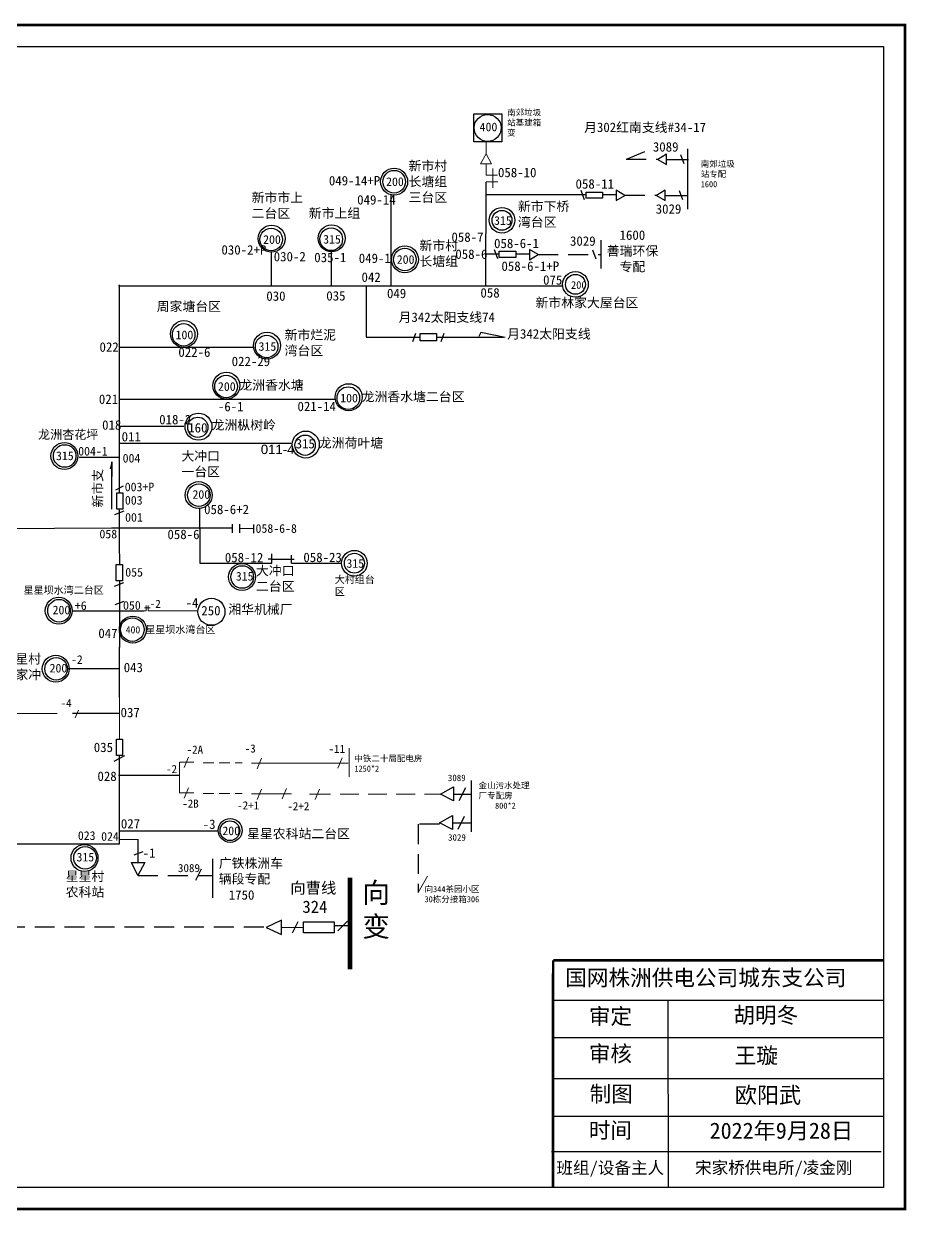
# Model space of a CAD drawing. Extents: x 472 to 922, y 33 to 326.
# Drawn here: x 703.7 to 921.6, y 33 to 325.9 of the extents above; entities that cross this region are included whole.
import ezdxf

# ---------------------------------------------------------------- set-up
doc = ezdxf.new("R2010")
doc.units = 0
doc.header["$LTSCALE"] = 0.774411
for name, pattern in [('ACAD_ISO02W100', [15, 12, -3]), ('DASHED2', [9.525, 6.35, -3.175]), ('HIDDEN', [0.375, 0.25, -0.125])]:
    doc.linetypes.add(name, pattern=pattern)
doc.layers.get('0').update_dxf_attribs({"linetype": 'CONTINUOUS'})
for name, color, linetype in [('0-RefEdit0', 7, 'CONTINUOUS'), ('Layer2', 1, 'CONTINUOUS'), ('MiniCADViewLayer', 7, 'CONTINUOUS')]:
    doc.layers.add(name, color=color, linetype=linetype)
doc.styles.add('SimSun_txtstyle_1.50_0_0', font='', dxfattribs={"height": 1.5})
doc.styles.add('SimSun_txtstyle_1.71_0_0', font='', dxfattribs={"height": 1.71})
doc.styles.add('SimSun_txtstyle_1.76_0_0', font='simsun.ttc', dxfattribs={"height": 1.759123})
doc.styles.add('SimSun_txtstyle_1.89_0_0', font='', dxfattribs={"height": 1.887998})
doc.styles.add('SimSun_txtstyle_2.00_0_0', font='simsun.ttc', dxfattribs={"height": 2})
doc.styles.add('SimSun_txtstyle_2.14_0_0', font='', dxfattribs={"height": 2.141519})
doc.styles.add('SimSun_txtstyle_2.33_0_0', font='', dxfattribs={"height": 2.327738})
doc.styles.add('SimSun_txtstyle_200.00_0_0200', font='simsun.ttc', dxfattribs={"height": 200})
doc.styles.add('SimSun_txtstyle_3.91_0_0', font='', dxfattribs={"height": 3.914506})
doc.styles.add('SimSun_txtstyle_4.00_0_0', font='simsun.ttc', dxfattribs={"height": 4})
doc.styles.get("Standard").update_dxf_attribs({"font": '', "height": 2.5})
doc.styles.add('仿宋_txtstyle_1.50_0_0', font='simsun.ttc', dxfattribs={"height": 1.5})
doc.styles.add('仿宋_txtstyle_2.00_0_0', font='simsun.ttc', dxfattribs={"height": 2})
doc.styles.add('仿宋_txtstyle_200.00_0_0200', font='simsun.ttc', dxfattribs={"height": 200})
doc.styles.add('字体', font='', dxfattribs={"height": 2.5})
doc.styles.add('宋体_txtstyle_3.00_0_0', font='SIMSUN.TTC', dxfattribs={"height": 3})
doc.styles.get('SimSun_txtstyle_1.50_0_0').set_extended_font_data('SimSun')
doc.styles.get('SimSun_txtstyle_1.71_0_0').set_extended_font_data('SimSun')
doc.styles.get('SimSun_txtstyle_1.89_0_0').set_extended_font_data('SimSun')
doc.styles.get('SimSun_txtstyle_2.14_0_0').set_extended_font_data('SimSun')
doc.styles.get('SimSun_txtstyle_2.33_0_0').set_extended_font_data('SimSun')
doc.styles.get('SimSun_txtstyle_3.91_0_0').set_extended_font_data('SimSun')
doc.styles.get('Standard').set_extended_font_data('SimSun')
doc.styles.get('字体').set_extended_font_data('SimSun')

msp = doc.modelspace()

# ---------------------------------------------------------------- linework, layer by layer
at = {"color": 7, "linetype": 'Continuous', "lineweight": 0, "ltscale": 0.704584}
msp.add_line((817.84, 293.73), (817.84, 296.63), dxfattribs=at)
for p, q in [((852.49, 292.48), (857.03, 294.38)), ((862.49, 292.39), (867.8, 292.39)), ((862.17, 283.5), (867.48, 283.5)), ((727.32, 210.07), (727.32, 261.41)), ((727.37, 226.57), (743.22, 226.57)), ((727.32, 218.78), (717.35, 218.78)), ((727.32, 197.69), (727.32, 205.93)), ((725.33, 201.34), (644.66, 201.01)), ((755.09, 201.34), (725.33, 201.34)), ((727.13, 166.65), (714.45, 166.65)), ((727.37, 126.69), (751.64, 126.69)), ((731.88, 124.56), (731.88, 118.85))]:
    msp.add_line(p, q)
at = {"color": 7, "linetype": 'Continuous'}
for p, q in [((865.85, 293.59), (866.71, 291.35)), ((817.8, 261.34), (817.86, 286.76)), ((841.25, 284.76), (842.1, 282.51)), ((865.53, 284.7), (866.39, 282.46)), ((794.45, 261.1), (794.45, 283.63)), ((779.67, 261.11), (779.67, 269.51)), ((819.84, 270.14), (820.69, 267.9)), ((844.13, 270.09), (844.98, 267.85)), ((788.29, 248.59), (788.29, 261.19)), ((799.8, 247.45), (800.5, 249.47)), ((806.77, 247.45), (807.47, 249.47)), ((816.58, 249.67), (816.06, 248.64)), ((822.54, 248.46), (816.58, 249.67)), ((788.27, 248.54), (801.56, 248.54)), ((805.64, 248.54), (822.14, 248.54))]:
    msp.add_line(p, q, dxfattribs=at)
at = {"color": 7}
for p, q in [((867.64, 280.11), (867.64, 295.04)), ((842.55, 283.62), (817.81, 283.62)), ((849.87, 283.62), (846.55, 283.62)), ((846.24, 265.5), (846.24, 272.48)), ((821.14, 269.01), (817.83, 269.01)), ((828.46, 269.01), (825.15, 269.01))]:
    msp.add_line(p, q, dxfattribs=at)
at = {"color": 7, "linetype": 'Continuous', "lineweight": 0, "ltscale": 0.4139}
msp.add_line((817.84, 288.48), (817.84, 291.32), dxfattribs=at)
at = {"color": 7, "linetype": 'Continuous', "lineweight": 0, "ltscale": 0.394084}
msp.add_line((819.51, 290.11), (819.51, 285.38), dxfattribs=at)
at = {"color": 7, "linetype": 'DASHED2'}
for p, q in [((852.48, 292.46), (860.27, 292.46)), ((852.16, 283.57), (859.95, 283.57)), ((830.75, 268.96), (846.29, 268.96))]:
    msp.add_line(p, q, dxfattribs=at)
at = {"color": 7, "linetype": 'Continuous', "lineweight": 0, "ltscale": 0.45966}
for p, q in [((817.84, 288.48), (820.7, 288.48)), ((817.88, 286.84), (820.75, 286.84))]:
    msp.add_line(p, q, dxfattribs=at)
at = {"linetype": 'Continuous'}
for p, q in [((764.86, 261.05), (764.86, 269.45)), ((727.33, 246.07), (760.43, 246.07)), ((727.18, 233.21), (780.63, 233.21)), ((727.34, 222.35), (769.71, 222.35)), ((725.42, 217.69), (725.04, 216.02)), ((725.41, 217.71), (725.41, 215.61)), ((725.41, 214.08), (725.41, 217.71)), ((725.41, 217.14), (725.41, 215.23)), ((725.41, 206.04), (725.41, 216.76)), ((725.41, 215.23), (725.41, 214.08)), ((726.41, 210.85), (728.34, 211.81)), ((726.2, 204.77), (728.44, 205.62)), ((755.12, 202.35), (755.12, 200.19)), ((756.93, 202.37), (756.93, 200.21)), ((760.38, 202.27), (760.38, 200.11)), ((747.14, 201.33), (747.14, 192.74)), ((727.38, 192.39), (727.32, 197.69)), ((726.12, 187.07), (728.36, 187.92)), ((727.38, 171.93), (727.38, 188.33)), ((726.26, 182.5), (728.5, 183.35)), ((715.53, 180.96), (733.34, 180.96)), ((727.35, 159.53), (727.36, 171.99)), ((727.34, 155.64), (715.73, 155.6)), ((725.99, 143.83), (728.67, 145.24)), ((727.31, 123.46), (727.33, 145.12)), ((727.09, 140.4), (742.07, 140.4)), ((683.82, 123.42), (727.31, 123.46)), ((727.27, 124.56), (731.9, 124.51)), ((730.94, 120.72), (733.18, 121.57)), ((731.89, 115.64), (730.29, 118.87)), ((730.29, 118.87), (733.54, 118.87)), ((733.54, 118.87), (731.89, 115.64)), ((746.16, 114.48), (747.61, 117.28)), ((750.28, 119.71), (750.28, 110.14)), ((767.36, 104.62), (763.58, 102.82)), ((763.58, 102.82), (767.36, 101.03)), ((767.36, 101.21), (767.36, 104.62)), ((767.51, 102.83), (772.73, 102.84)), ((770.04, 101.46), (771.48, 104.26)), ((781.21, 101.96), (783.61, 104.35)), ((834.47, 84.87), (915.84, 84.87)), ((862.71, 84.86), (862.8, 38.6)), ((834.47, 75.61), (915.84, 75.61)), ((834.47, 65.49), (915.84, 65.49)), ((834.47, 56.22), (915.84, 56.22)), ((834.01, 47.47), (915.39, 47.47))]:
    msp.add_line(p, q, dxfattribs=at)
at = {"linetype": 'Continuous', "lineweight": 0, "ltscale": 0.472228}
msp.add_line((756.93, 201.29), (760.34, 201.29), dxfattribs=at)
at = {"color": 7, "linetype": 'Continuous', "lineweight": 0, "ltscale": 0.260703}
for p, q in [((733.49, 181.7), (734.88, 181.7)), ((733.91, 180.96), (733.91, 182.24)), ((734.43, 180.95), (734.43, 182.31)), ((733.91, 180.96), (733.02, 180.96))]:
    msp.add_line(p, q, dxfattribs=at)
at = {"color": 7, "linetype": 'Continuous', "lineweight": 0, "ltscale": 0.044702}
msp.add_line((734.43, 180.95), (746.74, 180.96), dxfattribs=at)
at = {"color": 7, "linetype": 'Continuous', "lineweight": 0, "ltscale": 0.446799}
for p, q in [((727.34, 149.36), (727.35, 159.53)), ((711.92, 155.63), (587.42, 155.51))]:
    msp.add_line(p, q, dxfattribs=at)
at = {"color": 7, "linetype": 'Continuous', "lineweight": 0, "ltscale": 0.076612}
msp.add_line((717.18, 156.41), (716.35, 154.58), dxfattribs=at)
at = {"color": 7, "linetype": 'Continuous', "lineweight": 0, "ltscale": 0.425408}
msp.add_line((784.06, 147.03), (784.06, 140.01), dxfattribs=at)
at = {"color": 7, "linetype": 'Continuous', "lineweight": 0, "ltscale": 0.535892}
for p, q in [((742.17, 143.64), (742.17, 135.92)), ((742.17, 143.64), (745.66, 143.64)), ((744.37, 144.87), (743.3, 142.3)), ((762.38, 144.58), (761.31, 142)), ((782.29, 144.7), (781.22, 142.13)), ((742.18, 136.02), (745.66, 136.02)), ((744.37, 137.25), (743.3, 134.68)), ((762.39, 136.96), (761.32, 134.38)), ((768.56, 137.1), (767.48, 134.53)), ((776.7, 136.92), (775.63, 134.35))]:
    msp.add_line(p, q, dxfattribs=at)
at = {"color": 7, "linetype": 'DASHED2', "lineweight": 0, "ltscale": 0.535892}
for p, q in [((747.97, 143.48), (757.61, 143.48)), ((747.98, 135.86), (757.62, 135.86))]:
    msp.add_line(p, q, dxfattribs=at)
at = {"color": 7, "linetype": 'Continuous', "lineweight": 0, "ltscale": 0.826994}
for p, q in [((759.91, 143.39), (783.76, 143.39)), ((759.92, 135.77), (769.83, 135.77)), ((774.23, 135.73), (779.41, 135.74))]:
    msp.add_line(p, q, dxfattribs=at)
at = {"color": 0, "linetype": 'Continuous'}
for p, q in [((814.28, 126.41), (814.28, 139.09)), ((809.81, 135.69), (814.28, 135.69)), ((812.75, 137.26), (811.12, 134.05)), ((812.47, 130.16), (810.85, 126.96)), ((809.53, 128.6), (814, 128.6))]:
    msp.add_line(p, q, dxfattribs=at)
at = {"color": 7, "linetype": 'DASHED2', "lineweight": 0, "ltscale": 0.938064}
for p, q in [((781.85, 135.74), (806.47, 135.74)), ((801.11, 111.43), (803.75, 116.11))]:
    msp.add_line(p, q, dxfattribs=at)
at = {"color": 0, "linetype": 'DASHED2'}
for p, q in [((806.36, 128.31), (801.11, 128.31)), ((801.11, 128.31), (801.11, 111.43))]:
    msp.add_line(p, q, dxfattribs=at)
at = {"linetype": 'DASHED2'}
for p, q in [((731.89, 115.64), (750.28, 115.64)), ((669.51, 102.94), (764.26, 102.94))]:
    msp.add_line(p, q, dxfattribs=at)
at = {"linetype": 'ACAD_ISO02W100'}
msp.add_line((780.48, 103.27), (784.21, 103.26), dxfattribs=at)
at = {"linetype": 'Continuous', "const_width": 0.652}
msp.add_lwpolyline([(472.46, 325.56), (921.29, 325.56), (921.29, 33.32), (472.46, 33.32)], close=True, dxfattribs=at)
at = {"linetype": 'Continuous'}
for points in [[(477.74, 320.28), (916.02, 320.28), (916.02, 38.6), (477.74, 38.6)], [(814.79, 303.66), (821.72, 303.66), (821.72, 296.74), (814.79, 296.74)], [(726.63, 210.1), (728.12, 210.1), (728.12, 206.05), (726.63, 206.05)], [(726.54, 192.4), (728.04, 192.4), (728.04, 188.35), (726.54, 188.35)], [(726.58, 149.27), (728.07, 149.27), (728.07, 145.22), (726.58, 145.22)], [(780.35, 101.49), (772.78, 101.49), (772.78, 104.17), (780.35, 104.17)]]:
    msp.add_lwpolyline(points, close=True, dxfattribs=at)
at = {"color": 7, "linetype": 'Continuous', "lineweight": 0, "ltscale": 0.575147}
msp.add_lwpolyline([(817.84, 293.73), (816.45, 291.32), (819.23, 291.32)], close=True, dxfattribs=at)
at = {"color": 7}
for points in [[(860.23, 292.41), (862.42, 291.15), (862.42, 293.68)], [(852.14, 283.5), (849.95, 284.76), (849.95, 282.24)], [(859.91, 283.52), (862.1, 282.26), (862.1, 284.79)], [(830.74, 268.89), (828.55, 270.15), (828.55, 267.63)]]:
    msp.add_lwpolyline(points, close=True, dxfattribs=at)
at = {"color": 7, "linetype": 'Continuous'}
for points in [[(846.58, 284.33), (846.58, 282.83), (842.53, 282.83), (842.53, 284.33)], [(825.18, 269.72), (825.18, 268.22), (821.12, 268.22), (821.12, 269.72)], [(801.55, 249.45), (805.64, 249.45), (805.64, 247.6), (801.55, 247.6)]]:
    msp.add_lwpolyline(points, close=True, dxfattribs=at)
at = {"linetype": 'Continuous'}
for points, const_width in [([(784.24, 92.46), (784.24, 115.08)], 1.21), ([(834.42, 94.67), (834.35, 38.6)], 0.652), ([(834.47, 94.67), (915.84, 94.67)], 0.652)]:
    msp.add_lwpolyline(points, dxfattribs=dict(at, const_width=const_width))
at = {"color": 0, "linetype": 'Continuous'}
for centre in [(818.23, 300.17), (795.15, 286.91)]:
    msp.add_circle(centre, 3.33, dxfattribs=at)
at = {"color": 0}
for centre, radius in [((795.15, 286.89), 2.79), ((785.33, 192.72), 3.17), ((785.33, 192.72), 2.46)]:
    msp.add_circle(centre, radius, dxfattribs=at)
at = {"color": 7}
for centre, radius in [((821.78, 277.36), 3.17), ((821.78, 277.36), 2.46), ((779.62, 272.68), 2.79), ((797.8, 267.69), 2.79), ((839.92, 261.55), 3.17), ((839.92, 261.55), 2.46), ((783.83, 233.48), 2.79)]:
    msp.add_circle(centre, radius, dxfattribs=at)
at = {"linetype": 'Continuous'}
for centre, radius in [((764.88, 272.84), 3.33), ((743.25, 249.31), 3.33), ((763.75, 246.44), 3.33), ((753.72, 236.56), 3.33), ((746.83, 226.44), 3.33), ((746.66, 226.27), 2.5), ((773.33, 222.01), 3.33), ((773.16, 221.84), 2.5), ((713.73, 219.19), 3.33), ((746.87, 209.53), 3.33), ((757.58, 189.33), 3.33), ((712.33, 181), 3.33), ((750.04, 180.72), 3.33), ((730.62, 176.34), 3.33), ((711.59, 166.66), 3.33), ((718.68, 119.94), 3.33)]:
    msp.add_circle(centre, radius, dxfattribs=at)
for centre, radius in [((764.8, 272.62), 2.79), ((743.17, 249.09), 2.79), ((763.67, 246.22), 2.79), ((753.64, 236.34), 2.79), ((713.79, 219.18), 2.79), ((746.94, 209.52), 2.79), ((757.64, 189.32), 2.79), ((712.39, 180.99), 2.79), ((730.51, 176.34), 2.91), ((711.66, 166.65), 2.79), ((754.65, 126.76), 2.95), ((754.59, 126.69), 2.43), ((718.82, 120), 2.79)]:
    msp.add_circle(centre, radius)
at = {"color": 7, "linetype": 'Continuous'}
for centre in [(779.7, 272.9), (797.8, 267.71), (783.91, 233.7)]:
    msp.add_circle(centre, 3.33, dxfattribs=at)
at = {"layer": '0-RefEdit0', "linetype": 'ByBlock', "ltscale": 2}
msp.add_line((727.06, 261.17), (836.79, 261.17), dxfattribs=at)
at = {"layer": '0-RefEdit0', "ltscale": 2}
msp.add_line((747.1, 206.31), (747.08, 201.22), dxfattribs=at)
at = {"layer": '0-RefEdit0', "color": 0, "ltscale": 2}
for p, q in [((806.62, 135.69), (809.81, 137.5)), ((809.81, 134.1), (806.62, 135.69)), ((809.81, 137.5), (809.81, 134.1)), ((806.34, 128.6), (809.53, 130.4)), ((809.53, 130.4), (809.53, 127)), ((809.53, 127), (806.34, 128.6))]:
    msp.add_line(p, q, dxfattribs=at)
at = {"layer": 'MiniCADViewLayer'}
for p, q in [((764.95, 193.7), (764.05, 193.7)), ((764.95, 192.74), (764.95, 195.07)), ((764.95, 193.7), (770.48, 193.7)), ((769.81, 192.74), (769.81, 194.73)), ((747.14, 192.74), (764.95, 192.74)), ((769.81, 192.74), (782.16, 192.72))]:
    msp.add_line(p, q, dxfattribs=at)

# ---------------------------------------------------------------- texts
at = {"linetype": 'Continuous'}
for s, p in [('160', (744.3, 224.99)), ('315', (770.83, 221.06)), ('250', (747.53, 179.85))]:
    msp.add_text(s, height=2.328, dxfattribs=at).set_placement(p)
at = {"linetype": 'HIDDEN', "style": '字体'}
for s, p in [('星星坝水湾二台区', (703.64, 185.16)), ('星星坝水湾台区', (733.68, 175.43))]:
    msp.add_text(s, height=1.816, dxfattribs=at).set_placement(p)
at = {"color": 7, "attachment_point": 1}
for s, insert, char_height, width, style in [('南郊垃圾站基建箱变', (823.06, 304.73), 1.5, 10.0781, 'SimSun_txtstyle_1.50_0_0'), ('月302红南支线#34-17', (842.05, 301.48), 2.3277, 31.3358, '字体'), ('新市村长塘组三台区', (798.71, 291.98), 2.328, 12.0176, '字体'), ('058-10', (820.79, 290.33), 2.328, 18.4601, 'SimSun_txtstyle_2.33_0_0'), ('南郊垃圾站专配\\P1600', (870.86, 292.03), 1.5, 10.0781, 'SimSun_txtstyle_1.50_0_0'), ('049-14+P', (779.03, 288.31), 2.328, 18.4601, 'SimSun_txtstyle_2.33_0_0'), ('058-11', (839.95, 287.51), 2.328, 18.4601, 'SimSun_txtstyle_2.33_0_0'), ('049-14', (786.02, 283.59), 2.328, 18.4601, 'SimSun_txtstyle_2.33_0_0'), ('新市下桥\\P湾台区', (825.71, 281.97), 2.328, 19.9496, '字体'), ('新市上组', (774.06, 280.28), 2.328, 15.2971, '字体'), ('新市村长塘组', (801.4, 272.3), 2.328, 12.0176, '字体'), ('058-7', (809.3, 274.38), 2.328, 18.4601, 'SimSun_txtstyle_2.33_0_0'), ('058-6-1', (819.82, 272.83), 2.328, 18.4601, 'SimSun_txtstyle_2.33_0_0'), ('  1600\\P善瑞环保\\P  专配', (847.65, 274.87), 2.328, 31.3358, '字体'), ('058-6', (810.26, 270.17), 2.328, 18.4601, 'SimSun_txtstyle_2.33_0_0'), ('035-1', (775.42, 269.36), 2.328, 18.4601, 'SimSun_txtstyle_2.33_0_0'), ('049-1', (786.41, 269.16), 2.328, 18.4601, 'SimSun_txtstyle_2.33_0_0'), ('058-6-1+P', (821.65, 267.2), 2.328, 18.4601, 'SimSun_txtstyle_2.33_0_0'), ('042', (787.09, 264.49), 2.328, 9.8826, 'SimSun_txtstyle_2.33_0_0'), ('075', (831.93, 263.8), 2.328, 4.9918, 'SimSun_txtstyle_2.33_0_0'), ('200', (838.82, 262.33), 1.888, 3.9711, 'SimSun_txtstyle_1.89_0_0'), ('035', (778.39, 259.88), 2.328, 9.8826, 'SimSun_txtstyle_2.33_0_0'), ('049', (793.38, 260.48), 2.328, 18.4601, 'SimSun_txtstyle_2.33_0_0'), ('058', (816.46, 260.63), 2.328, 18.4601, 'SimSun_txtstyle_2.33_0_0'), ('新市林家大屋台区', (830.07, 258.21), 2.328, 31.3358, 'SimSun_txtstyle_2.33_0_0'), ('月342太阳支线74', (796.24, 254.6), 2.328, 25.9782, '字体'), ('月342太阳支线', (823.05, 250.49), 2.328, 26.0513, '字体'), ('龙洲香水塘二台区', (787.12, 234.99), 2.328, 31.7736, '字体'), ('龙洲荷叶塘', (776.56, 223.58), 2.328, 22.5623, '字体')]:
    msp.add_mtext(s, dxfattribs=dict(at, insert=insert, char_height=char_height, width=width, style=style))
at = {"attachment_point": 1}
for s, insert, char_height, width, style in [('400', (816.26, 301.48), 2.142, 4.5044, 'SimSun_txtstyle_2.14_0_0'), ('新市市上二台区', (759.95, 284.14), 2.328, 15.2971, '字体'), ('030-2+P', (752.5, 271.23), 2.328, 18.4601, 'SimSun_txtstyle_2.33_0_0'), ('030-2', (765.41, 269.56), 2.328, 18.4601, 'SimSun_txtstyle_2.33_0_0'), ('030', (763.58, 259.82), 2.328, 9.8826, 'SimSun_txtstyle_2.33_0_0'), ('周家塘台区', (736.52, 257.27), 2.328, 15.2971, '字体'), ('新市烂泥湾台区', (768.1, 250.25), 2.328, 14.4275, '字体'), ('022', (722.39, 247.24), 2.328, 9.8826, 'SimSun_txtstyle_2.33_0_0'), ('022-6', (741.86, 245.98), 2.328, 4.9918, 'SimSun_txtstyle_2.33_0_0'), ('022-29', (755.02, 243.7), 2.328, 4.9918, 'SimSun_txtstyle_2.33_0_0'), ('龙洲香水塘', (756.93, 237.85), 2.328, 31.7736, '字体'), ('021', (722.23, 234.37), 2.328, 9.8826, 'SimSun_txtstyle_2.33_0_0'), ('-6-1', (751.63, 232.55), 2.328, 4.9918, 'SimSun_txtstyle_2.33_0_0'), ('021-14', (771.28, 232.59), 2.328, 4.9918, 'SimSun_txtstyle_2.33_0_0'), ('018-2', (737.13, 229.34), 2.328, 8.5774, 'SimSun_txtstyle_2.33_0_0'), ('龙洲杏花坪', (707.23, 225.55), 2.178, 15.2971, '字体'), ('018', (723.03, 228), 2.328, 8.5774, 'SimSun_txtstyle_2.33_0_0'), ('龙洲枞树岭', (750.07, 228.01), 2.328, 22.5623, '字体'), ('011', (727.85, 225.11), 2.328, 8.5774, 'SimSun_txtstyle_2.33_0_0'), ('315', (711.64, 220.3), 2.142, 4.5044, 'SimSun_txtstyle_2.14_0_0'), ('004-1', (717.12, 221.44), 2.142, 4.5044, 'SimSun_txtstyle_2.14_0_0'), ('004', (728.1, 219.71), 2.142, 15.2971, 'SimSun_txtstyle_2.14_0_0'), ('大冲口一台区', (742.62, 220.35), 2.328, 10.109, '字体'), ('{\\fArial|b0|i0|c0|p32;011-4', (762.22, 221.98), 2.3277, 8.5774, 'SimSun_txtstyle_2.33_0_0'), ('003+P', (728.62, 212.62), 2.142, 4.5044, 'SimSun_txtstyle_2.14_0_0'), ('003', (728.66, 209.32), 2.142, 4.5044, 'SimSun_txtstyle_2.14_0_0'), ('001', (728.71, 205.11), 2.142, 4.5044, 'SimSun_txtstyle_2.14_0_0'), ('\\pt4.65548;058-6+2', (748.22, 207.16), 2.3277, 9.5233, 'SimSun_txtstyle_2.33_0_0'), ('058-6-8', (760.92, 202.36), 2.142, 4.5044, 'SimSun_txtstyle_2.14_0_0'), ('058', (722.37, 201), 2.142, 15.2971, 'SimSun_txtstyle_2.14_0_0'), ('058-6', (739.17, 201), 2.328, 4.9918, 'SimSun_txtstyle_2.33_0_0'), ('058-12', (753.34, 195.27), 2.328, 14.1788, 'SimSun_txtstyle_2.33_0_0'), ('058-23', (772.73, 195.32), 2.328, 14.1788, 'SimSun_txtstyle_2.33_0_0'), ('055', (728.75, 191.55), 2.142, 15.2971, 'SimSun_txtstyle_2.14_0_0'), ('大冲口二台区', (761.03, 192.05), 2.328, 10.109, '字体'), ('050', (728.2, 183.38), 2.142, 15.2971, 'SimSun_txtstyle_2.14_0_0'), ('湘华机械厂', (754.2, 182.52), 2.328, 16.7819, '字体'), ('047', (722.1, 176.58), 2.328, 43.67, 'SimSun_txtstyle_2.33_0_0'), ('400', (728.86, 177.16), 1.759, 3.7, 'SimSun_txtstyle_1.76_0_0'), ('星星村付家冲', (698.43, 170.27), 2.328, 11.1326, '字体'), ('-2', (715.33, 169.99), 2.142, 4.5044, 'SimSun_txtstyle_2.14_0_0'), ('043', (728.36, 168.15), 2.328, 43.67, 'SimSun_txtstyle_2.33_0_0'), ('037', (727.59, 157.04), 2.328, 5.0345, 'SimSun_txtstyle_2.33_0_0'), ('035', (720.97, 148.43), 2.328, 5.0345, 'SimSun_txtstyle_2.33_0_0'), ('028', (721.88, 141.29), 2.328, 7.4586, 'SimSun_txtstyle_2.33_0_0'), ('027', (727.66, 129.57), 2.328, 7.4586, 'SimSun_txtstyle_2.33_0_0'), ('023', (717.04, 126.55), 2.142, 4.5044, 'SimSun_txtstyle_2.14_0_0'), ('024', (722.79, 126.34), 2.142, 4.5044, 'SimSun_txtstyle_2.14_0_0'), ('星星农科站二台区', (758.83, 127.11), 2.328, 27.4149, '字体'), ('广铁株洲车辆段专配', (751.84, 119.85), 2.328, 17.6905, '字体'), ('星星村农科站', (714.05, 116.6), 2.328, 11.3607, '字体')]:
    msp.add_mtext(s, dxfattribs=dict(at, insert=insert, char_height=char_height, width=width, style=style))
at = {"color": 7, "attachment_point": 1}
for s, insert, char_height, width in [('3089', (859.04, 296.65), 2.328, 9.8826), ('3029', (859.74, 281.32), 2.328, 9.8826), ('315', (819.82, 278.38), 2.142, 4.5044), ('315', (777.62, 273.75), 2.142, 4.5044), ('3029', (838.58, 273.41), 2.328, 9.8826), ('200', (795.8, 268.76), 2.142, 4.5044), ('100', (781.83, 234.56), 2.142, 4.5044)]:
    msp.add_mtext(s, dxfattribs=dict(at, insert=insert, char_height=char_height, width=width))
at = {"color": 0, "char_height": 2.142, "width": 4.5044, "attachment_point": 1}
for s, insert in [('200', (793.16, 287.96)), ('315', (783.37, 193.74))]:
    msp.add_mtext(s, dxfattribs=dict(at, insert=insert))
at = {"attachment_point": 1}
for s, insert, char_height, width in [('200', (762.8, 273.69), 2.142, 4.5044), ('100', (741.17, 250.16), 2.142, 4.5044), ('315', (761.67, 247.29), 2.142, 4.5044), ('200', (751.64, 237.41), 2.142, 4.5044), ('200', (745.34, 210.76), 2.142, 4.5044), ('315', (756.05, 190.57), 2.142, 4.5044), ('200', (710.8, 182.24), 2.142, 4.5044), ('+6', (716.3, 183.33), 2.142, 4.5044), ('-4', (743.63, 184.11), 2.328, 5.9669), ('200', (710.06, 167.89), 2.142, 4.5044), ('-3', (747.87, 129.45), 2.328, 5.9669), ('200', (752.73, 127.73), 2.142, 4.5044), ('315', (716.71, 121.25), 2.142, 4.5044), ('-1', (733.03, 122.34), 2.328, 5.9669), ('{\\H0.8592x;3089}', (741.76, 118.47), 2.3277, 5.9669), ('1750', (754.3, 111.99), 2.328, 5.9669)]:
    msp.add_mtext(s, dxfattribs=dict(at, insert=insert, char_height=char_height, width=width))
at = {"insert": (720.78, 206.46), "char_height": 2.328, "width": 15.2971, "attachment_point": 1, "rotation": 90, "style": '字体'}
msp.add_mtext('新市支', dxfattribs=at)
at = {"color": 0, "insert": (780.5, 189.6), "char_height": 1.805, "width": 10.2652, "attachment_point": 1, "style": '字体'}
msp.add_mtext('大村组台区', dxfattribs=at)
at = {"color": 7, "linetype": 'Continuous', "lineweight": 0, "ltscale": 0.23475, "insert": (734.8, 183.7), "char_height": 2, "attachment_point": 1, "style": 'SimSun_txtstyle_2.00_0_0'}
msp.add_mtext('-2', dxfattribs=at)
at = {"color": 7, "linetype": 'Continuous', "lineweight": 0, "ltscale": 0.354684, "insert": (712.77, 159.2), "char_height": 2, "attachment_point": 1, "style": 'SimSun_txtstyle_200.00_0_0200'}
msp.add_mtext('-4', dxfattribs=at)
at = {"color": 7, "linetype": 'DASHED2', "lineweight": 0, "ltscale": 0.938064, "char_height": 2, "attachment_point": 1}
for s, insert, style in [('-2A', (743.89, 147.7), '仿宋_txtstyle_2.00_0_0'), ('-3', (758.24, 147.98), '仿宋_txtstyle_2.00_0_0'), ('-11', (778.95, 147.88), '仿宋_txtstyle_200.00_0_0200'), ('-2', (738.82, 142.91), '仿宋_txtstyle_200.00_0_0200'), ('-2B', (742.81, 134.38), '仿宋_txtstyle_2.00_0_0'), ('-2+1', (756.38, 133.95), '仿宋_txtstyle_2.00_0_0'), ('-2+2', (768.77, 133.74), '仿宋_txtstyle_2.00_0_0')]:
    msp.add_mtext(s, dxfattribs=dict(at, insert=insert, style=style))
at = {"color": 7, "linetype": 'Continuous', "lineweight": 0, "ltscale": 0.709014, "insert": (785.33, 145.27), "char_height": 1.5, "attachment_point": 1, "style": '仿宋_txtstyle_1.50_0_0'}
msp.add_mtext('中铁二十局配电房^M^J1250*2', dxfattribs=at)
at = {"linetype": 'Continuous', "attachment_point": 1}
for s, insert, char_height, width in [('向曹线', (769.49, 113.95), 2.783, 43.5549), ('324', (772.49, 109.43), 3.025, 6.843)]:
    msp.add_mtext(s, dxfattribs=dict(at, insert=insert, char_height=char_height, width=width))
for s, insert, char_height, width, style in [('{\\H0.7143x;向\\P变}', (787.27, 113.88), 7, 36.1441, '字体'), ('审定', (843.21, 82.84), 3.915, 30.6134, '字体'), ('胡明冬', (878.93, 83.14), 3.915, 30.6134, 'SimSun_txtstyle_3.91_0_0'), ('审核', (843.21, 73.62), 3.915, 30.6134, '字体'), ('制图', (843.42, 63.68), 3.915, 30.6134, '字体'), ('时间', (843.21, 54.7), 3.915, 30.6134, '字体')]:
    msp.add_mtext(s, dxfattribs=dict(at, insert=insert, char_height=char_height, width=width, style=style))
at = {"color": 2, "linetype": 'DASHED2', "lineweight": 0, "ltscale": 0.938064, "true_color": 0xffff00, "insert": (802.66, 113.02), "char_height": 1.5, "attachment_point": 1, "style": '仿宋_txtstyle_1.50_0_0'}
msp.add_mtext('向344茶园小区^M^J30栋分接箱306', dxfattribs=at)
at = {"color": 7, "linetype": 'Continuous', "insert": (837.41, 92.35), "char_height": 3.9145, "width": 107.0199, "attachment_point": 1, "style": 'SimSun_txtstyle_3.91_0_0'}
msp.add_mtext('国网株洲供电公司城东支公司', dxfattribs=at)
at = {"color": 7, "linetype": 'Continuous', "true_color": 0xffffff, "insert": (879.25, 73.15), "char_height": 3.915, "width": 43.1299, "attachment_point": 1, "style": '字体'}
msp.add_mtext('王璇', dxfattribs=at)
at = {"color": 7, "linetype": 'Continuous', "lineweight": 0, "ltscale": 0.647699, "char_height": 4, "attachment_point": 1, "style": 'SimSun_txtstyle_4.00_0_0'}
for s, insert in [('欧阳武', (879.28, 63.43)), ('2022年9月28日', (873.05, 54.64))]:
    msp.add_mtext(s, dxfattribs=dict(at, insert=insert))
at = {"color": 7, "linetype": 'Continuous', "lineweight": 0, "ltscale": 0.856941, "char_height": 3, "attachment_point": 1, "style": '宋体_txtstyle_3.00_0_0'}
for s, insert in [('班组/设备主人', (835.23, 44.98)), ('宋家桥供电所/凌金刚', (869.46, 45.01))]:
    msp.add_mtext(s, dxfattribs=dict(at, insert=insert))
at = {"layer": 'Layer2', "color": 0, "linetype": 'Continuous', "char_height": 1.61, "width": 22.3987, "attachment_point": 1, "style": 'SimSun_txtstyle_1.71_0_0'}
for s, insert in [(' 3089', (807.33, 140.53)), (' 3029', (807.37, 125.82))]:
    msp.add_mtext(s, dxfattribs=dict(at, insert=insert))
at = {"layer": 'Layer2', "color": 7, "linetype": 'Continuous', "insert": (815.99, 138.61), "char_height": 1.5, "width": 21.8513, "attachment_point": 1, "style": '仿宋_txtstyle_1.50_0_0'}
msp.add_mtext('金山污水处理^M^J厂专配房^M^J    800*2', dxfattribs=at)

doc.saveas('drawing.dxf')
